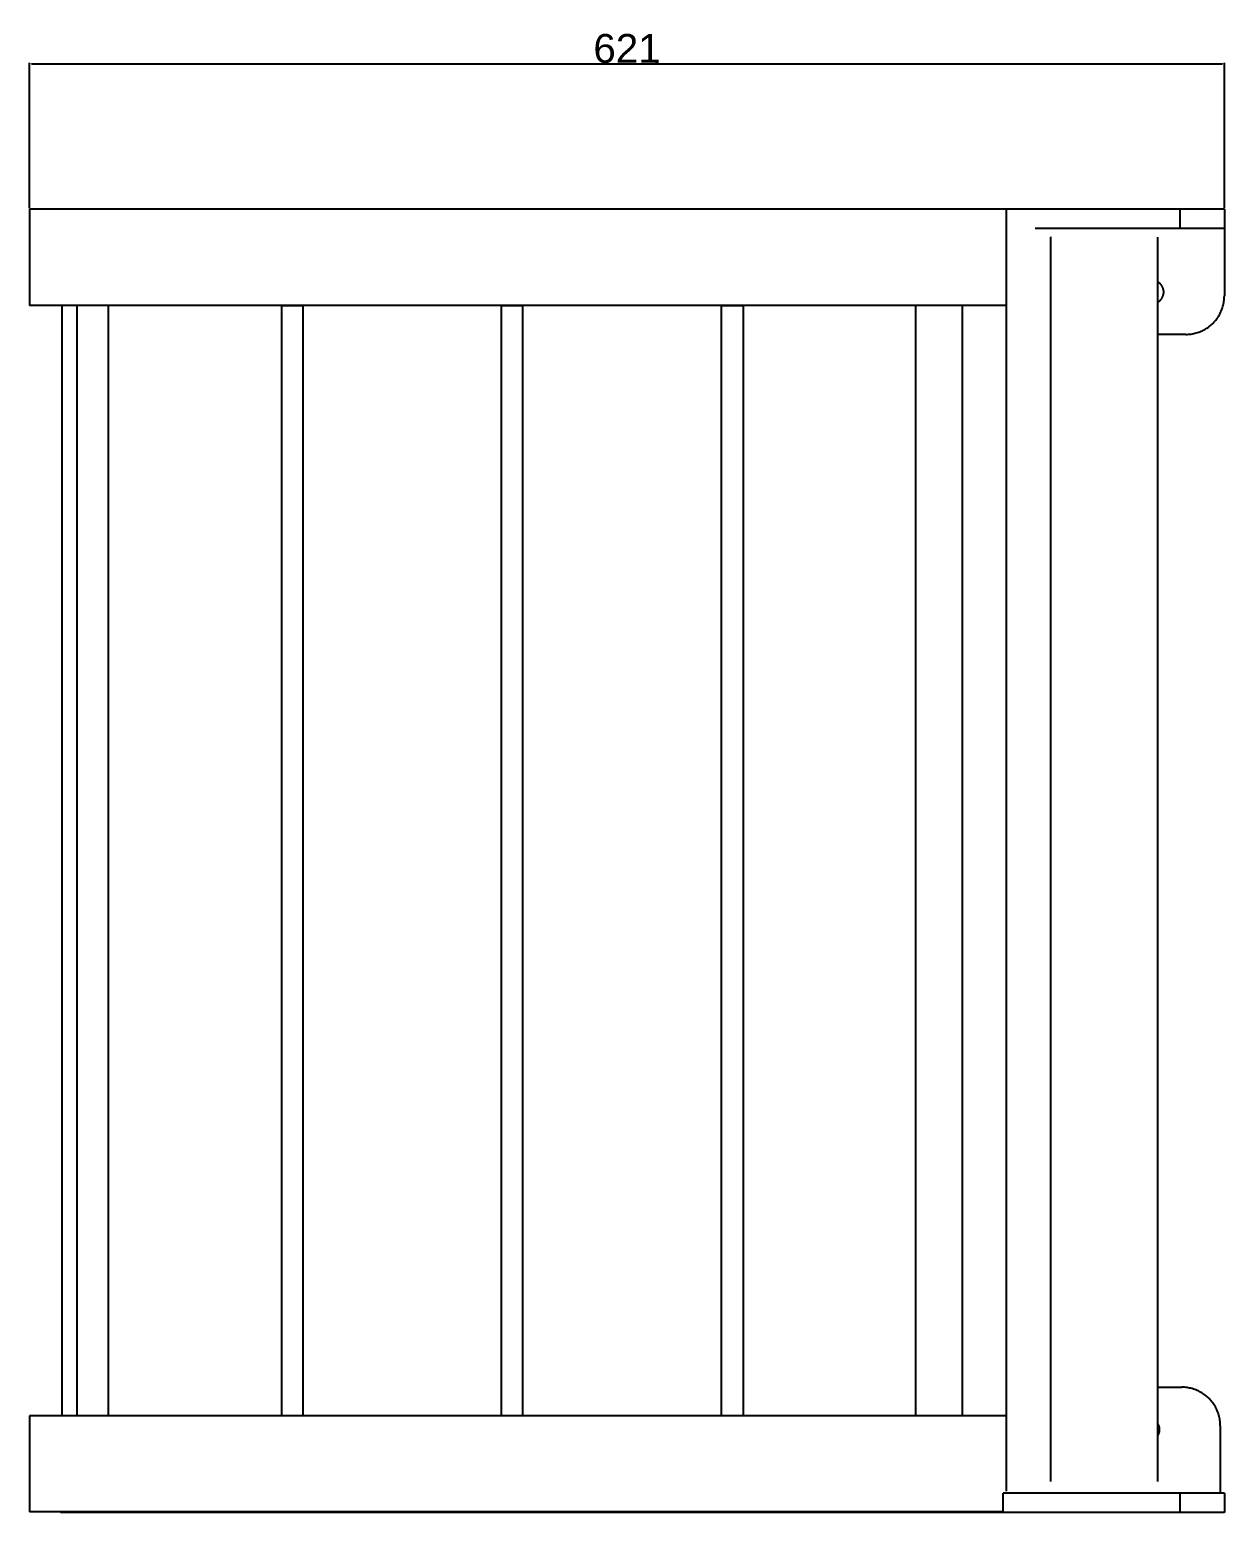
# Model space of a CAD drawing. Header units: millimetres. Extents: x 0 to 1853, y 0 to 2221.
# Drawn here: x 1095 to 1716, y 0 to 770 of the extents above; entities that cross this region are included whole.
import ezdxf

# ---------------------------------------------------------------- set-up
doc = ezdxf.new("R2010")
doc.units = ezdxf.units.MM
doc.header["$MEASUREMENT"] = 0
doc.layers.add('Domyślny', color=7, linetype='Continuous', true_color=0x000000)
doc.layers.add('Utwórz2D linie widoczne', color=7, linetype='Continuous', true_color=0x000000)
doc.styles.add('Arial', font='arial.ttf')
doc.dimstyles.new('Domyślny', dxfattribs={"dimtxt": 15, "dimasz": 1, "dimexe": 0.5, "dimexo": 0.5, "dimgap": 0.25, "dimtad": 1, "dimtoh": 1, "dimdec": 0, "dimzin": 1, "dimdsep": 46, "dimtxsty": 'Arial', "dimcen": 0.5, "dimazin": 0, "dimtfac": 1, "dimtdec": 4, "dimtix": 1, "dimtmove": 1, "dimatfit": 3, "dimfxl": 0, "dimtolj": 1, "dimtzin": 1, "dimarcsym": 0})

# ---------------------------------------------------------------- blocks, each defined once
blk = doc.blocks.new('*D1')
at = {"layer": 'Defpoints', "color": 0}
for p in [(1716.08, 752.46), (1095.3, 676.93), (1716.08, 676.91)]:
    blk.add_point(p, dxfattribs=at)
at = {"layer": 'Domyślny', "color": 0, "lineweight": -2}
for p, q in [((1095.3, 677.43), (1095.3, 752.98)), ((1096.3, 752.48), (1715.08, 752.46)), ((1716.08, 677.41), (1716.08, 752.96))]:
    blk.add_line(p, q, dxfattribs=at)
at = {"layer": 'Domyślny', "color": 0}
for points in [[(1096.3, 752.65), (1096.3, 752.32), (1095.3, 752.48)], [(1715.08, 752.29), (1715.08, 752.63), (1716.08, 752.46)]]:
    blk.add_solid(points, dxfattribs=at)
at = {"layer": 'Domyślny', "color": 0, "insert": (1405.69, 760.38), "char_height": 15, "attachment_point": 5, "rotation": 359.99777, "style": 'Arial'}
blk.add_mtext('\\A1;621', dxfattribs=at)

msp = doc.modelspace()

# ---------------------------------------------------------------- linework, layer by layer
at = {"layer": 'Utwórz2D linie widoczne'}
for p, q in [((1095.3, 676.93), (1095.3, 626.93)), ((1150.88, 676.93), (1095.3, 676.93)), ((1601.12, 676.93), (1150.88, 676.93)), ((1642.98, 676.91), (1601.12, 676.91)), ((1602.87, 667.36), (1602.87, 676.88)), ((1602.87, 662.35), (1602.87, 671.87)), ((1654.77, 676.91), (1642.98, 676.91)), ((1684.99, 676.91), (1654.77, 676.91)), ((1692.99, 676.91), (1684.99, 676.91)), ((1692.99, 676.91), (1692.99, 666.91)), ((1716.08, 676.91), (1692.99, 676.91)), ((1716.08, 676.91), (1716.08, 666.91)), ((1642.98, 666.91), (1617.86, 666.91)), ((1654.77, 666.91), (1642.98, 666.91)), ((1684.99, 666.91), (1654.77, 666.91)), ((1692.99, 666.91), (1684.99, 666.91)), ((1714.49, 666.91), (1692.99, 666.91)), ((1716.08, 666.91), (1714.49, 666.91)), ((1716.08, 666.91), (1716.08, 631.91)), ((1602.87, 15.96), (1602.87, 662.35)), ((1602.87, 11.05), (1602.87, 657.43)), ((1625.93, 15.96), (1625.93, 662.35)), ((1626.03, 662.35), (1625.93, 662.35)), ((1681.31, 662.35), (1681.31, 15.96)), ((1681.49, 639.15), (1681.31, 639.25)), ((1681.67, 639.04), (1681.49, 639.15)), ((1681.85, 638.93), (1681.67, 639.04)), ((1682.02, 638.82), (1681.85, 638.93)), ((1682.19, 638.69), (1682.02, 638.82)), ((1682.36, 638.56), (1682.19, 638.69)), ((1682.52, 638.43), (1682.36, 638.56)), ((1682.67, 638.29), (1682.52, 638.43)), ((1682.82, 638.14), (1682.67, 638.29)), ((1682.97, 637.99), (1682.82, 638.14)), ((1683.11, 637.84), (1682.97, 637.99)), ((1683.24, 637.68), (1683.11, 637.84)), ((1683.37, 637.51), (1683.24, 637.68)), ((1683.49, 637.34), (1683.37, 637.51)), ((1683.61, 637.17), (1683.49, 637.34)), ((1683.72, 636.99), (1683.61, 637.17)), ((1683.83, 636.81), (1683.72, 636.99)), ((1683.92, 636.63), (1683.83, 636.81)), ((1684.02, 636.44), (1683.92, 636.63)), ((1684.1, 636.25), (1684.02, 636.44)), ((1684.18, 636.05), (1684.1, 636.25)), ((1684.1, 631.57), (1684.18, 631.76)), ((1684.25, 635.86), (1684.18, 636.05)), ((1684.18, 631.76), (1684.25, 631.96)), ((1684.31, 635.66), (1684.25, 635.86)), ((1684.25, 631.96), (1684.31, 632.16)), ((1684.37, 635.46), (1684.31, 635.66)), ((1684.31, 632.16), (1684.37, 632.36)), ((1684.42, 635.25), (1684.37, 635.46)), ((1684.37, 632.36), (1684.42, 632.56)), ((1684.47, 635.05), (1684.42, 635.25)), ((1684.42, 632.56), (1684.47, 632.76)), ((1684.5, 634.84), (1684.47, 635.05)), ((1684.47, 632.76), (1684.5, 632.97)), ((1684.53, 634.64), (1684.5, 634.84)), ((1684.5, 632.97), (1684.53, 633.18)), ((1684.55, 634.43), (1684.53, 634.64)), ((1684.53, 633.18), (1684.55, 633.38)), ((1684.57, 634.22), (1684.55, 634.43)), ((1684.55, 633.38), (1684.57, 633.59)), ((1684.57, 634.01), (1684.57, 634.22)), ((1684.57, 633.8), (1684.57, 634.01)), ((1684.57, 633.59), (1684.57, 633.8)), ((1716.06, 631.22), (1716.08, 631.91)), ((1150.88, 626.93), (1095.3, 626.93)), ((1112.19, 50.2), (1112.19, 626.93)), ((1120.05, 50.2), (1120.05, 626.93)), ((1136.06, 626.93), (1136.06, 50.2)), ((1602.87, 626.93), (1150.88, 626.93)), ((1226.08, 626.93), (1226.08, 50.2)), ((1226.08, 626.86), (1237.18, 626.86)), ((1237.18, 626.86), (1237.18, 50.2)), ((1340.3, 626.93), (1340.3, 50.2)), ((1340.3, 626.86), (1351.44, 626.86)), ((1351.44, 626.86), (1351.44, 50.2)), ((1454.56, 626.93), (1454.56, 50.2)), ((1454.56, 626.86), (1466.21, 626.86)), ((1466.21, 50.2), (1466.21, 626.93)), ((1555.72, 50.2), (1555.72, 626.93)), ((1579.95, 50.2), (1579.95, 626.93)), ((1681.31, 628.57), (1681.49, 628.66)), ((1681.49, 628.66), (1681.67, 628.77)), ((1681.67, 628.77), (1681.85, 628.88)), ((1681.85, 628.88), (1682.02, 629)), ((1682.02, 629), (1682.19, 629.12)), ((1682.19, 629.12), (1682.36, 629.25)), ((1682.36, 629.25), (1682.52, 629.38)), ((1682.52, 629.38), (1682.67, 629.52)), ((1682.67, 629.52), (1682.82, 629.67)), ((1682.82, 629.67), (1682.97, 629.82)), ((1682.97, 629.82), (1683.11, 629.98)), ((1683.11, 629.98), (1683.24, 630.14)), ((1683.24, 630.14), (1683.37, 630.3)), ((1683.37, 630.3), (1683.49, 630.47)), ((1683.49, 630.47), (1683.61, 630.64)), ((1683.61, 630.64), (1683.72, 630.82)), ((1683.72, 630.82), (1683.83, 631)), ((1683.83, 631), (1683.92, 631.19)), ((1683.92, 631.19), (1684.02, 631.38)), ((1684.02, 631.38), (1684.1, 631.57)), ((1714.14, 623.32), (1714.42, 623.94)), ((1714.42, 623.94), (1714.68, 624.57)), ((1714.68, 624.57), (1714.92, 625.21)), ((1714.92, 625.21), (1715.14, 625.86)), ((1715.14, 625.86), (1715.33, 626.51)), ((1715.33, 626.51), (1715.51, 627.17)), ((1715.51, 627.17), (1715.66, 627.84)), ((1715.66, 627.84), (1715.78, 628.51)), ((1715.78, 628.51), (1715.89, 629.18)), ((1715.89, 629.18), (1715.97, 629.86)), ((1715.97, 629.86), (1716.03, 630.54)), ((1716.03, 630.54), (1716.06, 631.22)), ((1708.16, 615.97), (1708.7, 616.39)), ((1708.7, 616.39), (1709.22, 616.83)), ((1709.22, 616.83), (1709.73, 617.29)), ((1709.73, 617.29), (1710.22, 617.76)), ((1710.22, 617.76), (1710.69, 618.26)), ((1710.69, 618.26), (1711.15, 618.76)), ((1711.15, 618.76), (1711.59, 619.29)), ((1711.59, 619.29), (1712.01, 619.82)), ((1712.01, 619.82), (1712.41, 620.37)), ((1712.41, 620.37), (1712.8, 620.94)), ((1712.8, 620.94), (1713.16, 621.52)), ((1713.16, 621.52), (1713.51, 622.1)), ((1713.51, 622.1), (1713.83, 622.71)), ((1713.83, 622.71), (1714.14, 623.32)), ((1696.08, 611.91), (1681.31, 611.91)), ((1696.08, 611.91), (1696.76, 611.92)), ((1696.76, 611.92), (1697.44, 611.95)), ((1697.44, 611.95), (1698.12, 612.01)), ((1698.12, 612.01), (1698.8, 612.09)), ((1698.8, 612.09), (1699.47, 612.2)), ((1699.47, 612.2), (1700.14, 612.33)), ((1700.14, 612.33), (1700.81, 612.48)), ((1700.81, 612.48), (1701.47, 612.65)), ((1701.47, 612.65), (1702.13, 612.84)), ((1702.13, 612.84), (1702.77, 613.06)), ((1702.77, 613.06), (1703.41, 613.3)), ((1703.41, 613.3), (1704.04, 613.56)), ((1704.04, 613.56), (1704.67, 613.85)), ((1704.67, 613.85), (1705.28, 614.15)), ((1705.28, 614.15), (1705.88, 614.47)), ((1705.88, 614.47), (1706.47, 614.82)), ((1706.47, 614.82), (1707.04, 615.18)), ((1707.04, 615.18), (1707.61, 615.57)), ((1707.61, 615.57), (1708.16, 615.97)), ((1681.31, 65), (1693.97, 65)), ((1694.65, 64.99), (1693.97, 65)), ((1695.33, 64.95), (1694.65, 64.99)), ((1696.01, 64.9), (1695.33, 64.95)), ((1696.69, 64.81), (1696.01, 64.9)), ((1697.36, 64.71), (1696.69, 64.81)), ((1698.03, 64.58), (1697.36, 64.71)), ((1698.7, 64.43), (1698.03, 64.58)), ((1699.36, 64.26), (1698.7, 64.43)), ((1700.02, 64.06), (1699.36, 64.26)), ((1700.66, 63.85), (1700.02, 64.06)), ((1701.3, 63.61), (1700.66, 63.85)), ((1701.93, 63.34), (1701.3, 63.61)), ((1702.56, 63.06), (1701.93, 63.34)), ((1703.17, 62.76), (1702.56, 63.06)), ((1703.77, 62.43), (1703.17, 62.76)), ((1704.36, 62.09), (1703.77, 62.43)), ((1704.93, 61.72), (1704.36, 62.09)), ((1705.5, 61.34), (1704.93, 61.72)), ((1706.05, 60.94), (1705.5, 61.34)), ((1706.59, 60.51), (1706.05, 60.94)), ((1707.11, 60.07), (1706.59, 60.51)), ((1707.62, 59.62), (1707.11, 60.07)), ((1708.11, 59.14), (1707.62, 59.62)), ((1708.58, 58.65), (1708.11, 59.14)), ((1709.04, 58.14), (1708.58, 58.65)), ((1709.48, 57.62), (1709.04, 58.14)), ((1709.9, 57.08), (1709.48, 57.62)), ((1710.3, 56.53), (1709.9, 57.08)), ((1710.69, 55.97), (1710.3, 56.53)), ((1711.05, 55.39), (1710.69, 55.97)), ((1711.4, 54.8), (1711.05, 55.39)), ((1711.72, 54.2), (1711.4, 54.8)), ((1712.03, 53.59), (1711.72, 54.2)), ((1095.3, 50.2), (1095.3, 0.2)), ((1150.88, 50.2), (1095.3, 50.2)), ((1602.87, 50.2), (1150.88, 50.2)), ((1681.43, 46.37), (1681.31, 46.54)), ((1681.54, 46.2), (1681.43, 46.37)), ((1712.31, 52.97), (1712.03, 53.59)), ((1712.57, 52.34), (1712.31, 52.97)), ((1712.81, 51.7), (1712.57, 52.34)), ((1713.03, 51.05), (1712.81, 51.7)), ((1713.22, 50.4), (1713.03, 51.05)), ((1713.4, 49.74), (1713.22, 50.4)), ((1713.55, 49.07), (1713.4, 49.74)), ((1713.67, 48.4), (1713.55, 49.07)), ((1713.78, 47.72), (1713.67, 48.4)), ((1713.86, 47.05), (1713.78, 47.72)), ((1713.92, 46.36), (1713.86, 47.05)), ((1713.95, 45.68), (1713.92, 46.36)), ((1681.31, 39.46), (1681.43, 39.63)), ((1681.43, 39.63), (1681.54, 39.8)), ((1681.65, 46.03), (1681.54, 46.2)), ((1681.54, 39.8), (1681.65, 39.97)), ((1681.75, 45.85), (1681.65, 46.03)), ((1681.65, 39.97), (1681.75, 40.15)), ((1681.84, 45.67), (1681.75, 45.85)), ((1681.75, 40.15), (1681.84, 40.33)), ((1681.93, 45.48), (1681.84, 45.67)), ((1681.84, 40.33), (1681.93, 40.52)), ((1682.01, 45.29), (1681.93, 45.48)), ((1681.93, 40.52), (1682.01, 40.71)), ((1682.08, 45.1), (1682.01, 45.29)), ((1682.01, 40.71), (1682.08, 40.9)), ((1682.15, 44.91), (1682.08, 45.1)), ((1682.08, 40.9), (1682.15, 41.09)), ((1682.22, 44.72), (1682.15, 44.91)), ((1682.15, 41.09), (1682.22, 41.28)), ((1682.27, 44.52), (1682.22, 44.72)), ((1682.22, 41.28), (1682.27, 41.48)), ((1682.32, 44.32), (1682.27, 44.52)), ((1682.27, 41.48), (1682.32, 41.68)), ((1682.36, 44.12), (1682.32, 44.32)), ((1682.32, 41.68), (1682.36, 41.88)), ((1682.4, 43.92), (1682.36, 44.12)), ((1682.36, 41.88), (1682.4, 42.08)), ((1682.42, 43.71), (1682.4, 43.92)), ((1682.4, 42.08), (1682.42, 42.29)), ((1682.44, 43.51), (1682.42, 43.71)), ((1682.42, 42.29), (1682.44, 42.49)), ((1682.46, 43.31), (1682.44, 43.51)), ((1682.44, 42.49), (1682.46, 42.69)), ((1682.46, 43.1), (1682.46, 43.31)), ((1682.46, 42.9), (1682.46, 43.1)), ((1682.46, 42.69), (1682.46, 42.9)), ((1713.97, 45), (1713.95, 45.68)), ((1713.97, 45), (1713.97, 10)), ((1601.12, 0.2), (1601.12, 10)), ((1642.98, 10), (1601.12, 10)), ((1654.77, 10), (1642.98, 10)), ((1684.99, 10), (1654.77, 10)), ((1692.99, 10), (1684.99, 10)), ((1692.99, 10), (1692.99, 0)), ((1716.08, 10), (1692.99, 10)), ((1716.08, 10), (1716.08, 0)), ((1150.88, 0.2), (1095.3, 0.2)), ((1111.36, 0), (1111.36, 0.2)), ((1167.02, 0), (1111.36, 0)), ((1601.12, 0.2), (1150.88, 0.2)), ((1512.7, 0), (1167.02, 0)), ((1567.36, 0), (1512.7, 0)), ((1642.98, 0), (1567.36, 0)), ((1654.77, 0), (1642.98, 0)), ((1684.99, 0), (1654.77, 0)), ((1692.99, 0), (1684.99, 0)), ((1716.08, 0), (1692.99, 0))]:
    msp.add_line(p, q, dxfattribs=at)

# ---------------------------------------------------------------- dimensions: what is measured, and where the dimension line sits
at = {"layer": 'Domyślny'}
dim = msp.add_aligned_dim(p1=(1095.3, 676.93), p2=(1716.08, 676.91), distance=75.55, dimstyle='Domyślny', dxfattribs=at)
dim.commit()
dim.dimension.update_dxf_attribs({"geometry": '*D1', "text_midpoint": (1405.69, 760.38)})

doc.saveas('drawing.dxf')
